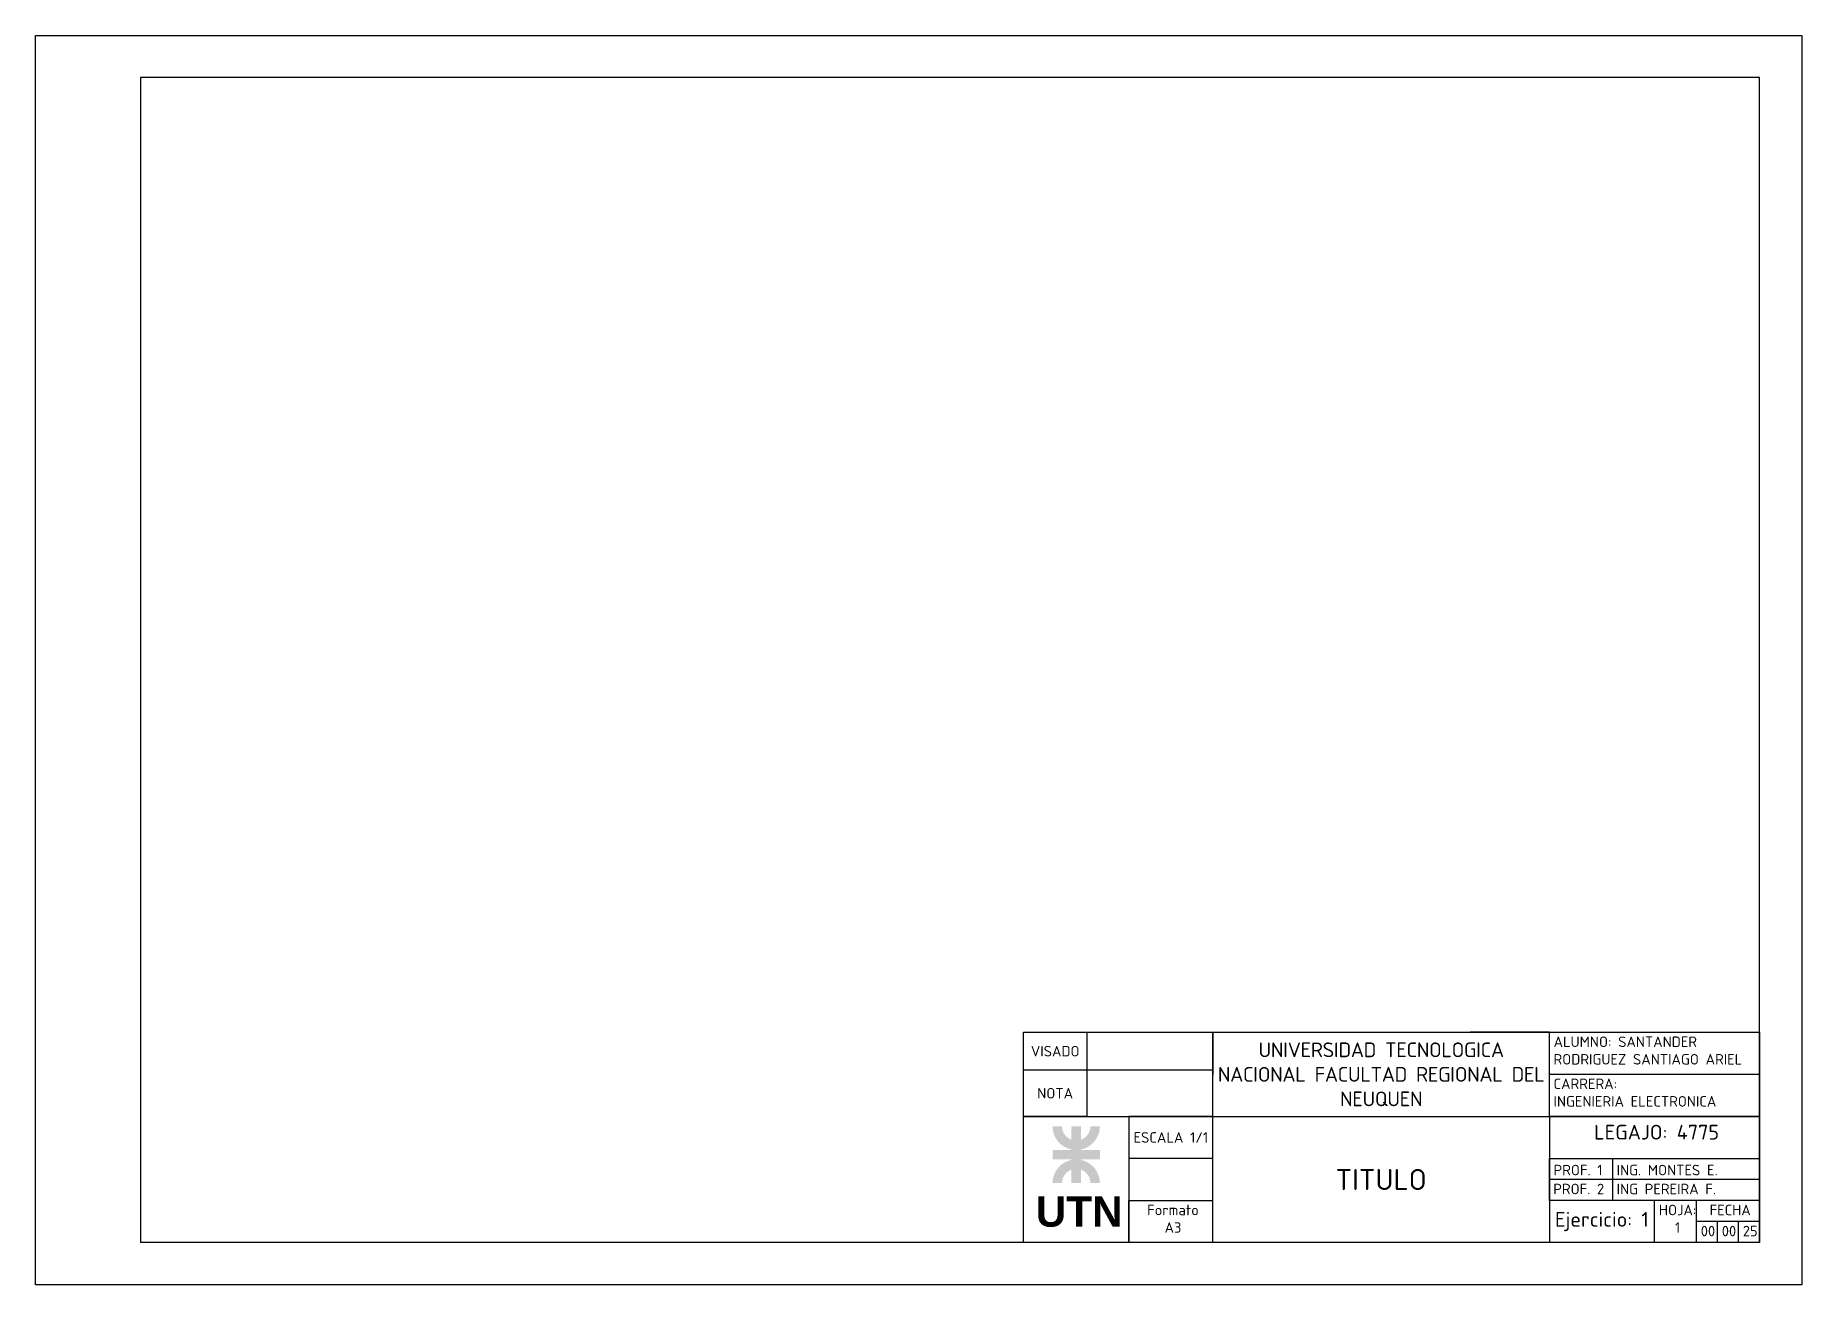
# Model space of a CAD drawing. Header units: millimetres. Extents: x 746 to 2867, y 1835 to 2998.
# Drawn here: x 2447.2 to 2867.2, y 1835 to 2132 of the extents above.
import ezdxf

# ---------------------------------------------------------------- set-up
doc = ezdxf.new("R2010")
doc.units = ezdxf.units.MM
doc.styles.add('Estilo1', font='isocpeur.ttf')
doc.styles.get("Standard").update_dxf_attribs({"font": 'arial.ttf'})

msp = doc.modelspace()

# ---------------------------------------------------------------- hatches: boundary and pattern name
h = msp.add_hatch(color=256)
h.dxf.hatch_style = 1
h.paths.add_polyline_path([(2700.28, 1867.06), (2695.78, 1867.06), (2695.78, 1867.17, 0.356394), (2700.28, 1872.68), (2698.03, 1872.68, -0.317837), (2695.78, 1869.5), (2695.78, 1872.68), (2693.53, 1872.68), (2693.53, 1869.5, -0.317837), (2691.28, 1872.68), (2689.03, 1872.68, 0.356394), (2693.53, 1867.17), (2693.53, 1867.06), (2689.03, 1867.06), (2689.03, 1864.81), (2693.53, 1864.81), (2693.53, 1864.69, 0.356394), (2689.03, 1859.18), (2691.28, 1859.18, -0.317837), (2693.53, 1862.37), (2693.53, 1859.18), (2695.78, 1859.18), (2695.78, 1862.37, -0.317837), (2698.03, 1859.18), (2700.28, 1859.18, 0.356394), (2695.78, 1864.69), (2695.78, 1864.81), (2700.28, 1864.81)])

# ---------------------------------------------------------------- linework, layer by layer
for p, q in [((2472.16, 2122.03), (2472.16, 1845.03)), ((2857.16, 2122.03), (2472.16, 2122.03)), ((2857.16, 1845.03), (2857.16, 2122.03)), ((2682.16, 1895.03), (2697.16, 1895.03)), ((2697.16, 1895.03), (2697.16, 1875.03)), ((2727.16, 1875.03), (2727.16, 1895.03)), ((2727.16, 1895.03), (2727.16, 1885.03)), ((2807.16, 1895.03), (2788.32, 1895.03)), ((2807.16, 1875.03), (2807.16, 1895.03)), ((2808.16, 1895.03), (2857.16, 1895.03)), ((2727.16, 1886.03), (2682.16, 1886.03)), ((2857.16, 1885.03), (2807.16, 1885.03)), ((2857.16, 1875.03), (2857.16, 1885.03)), ((2857.16, 1875.03), (2857.16, 1885.03)), ((2697.16, 1875.03), (2682.16, 1875.03)), ((2682.16, 1875.03), (2857.16, 1875.03)), ((2727.16, 1875.03), (2707.16, 1875.03)), ((2707.16, 1875.03), (2707.16, 1845.03)), ((2727.16, 1845.03), (2727.16, 1875.03)), ((2857.16, 1875.03), (2807.16, 1875.03)), ((2807.16, 1875.03), (2807.16, 1845.03)), ((2727.16, 1865.03), (2707.16, 1865.03)), ((2727.16, 1855.03), (2727.16, 1865.03)), ((2807.16, 1855.03), (2807.16, 1865.03)), ((2807.16, 1865.03), (2857.16, 1865.03)), ((2807.16, 1865.03), (2822.16, 1865.03)), ((2822.16, 1865.03), (2822.16, 1855.03)), ((2857.16, 1860.03), (2807.16, 1860.03)), ((2857.16, 1855.03), (2857.16, 1860.03)), ((2857.16, 1855.03), (2857.16, 1860.03)), ((2707.16, 1845.03), (2707.16, 1855.03)), ((2707.16, 1855.03), (2727.16, 1855.03)), ((2857.16, 1855.03), (2807.16, 1855.03)), ((2832.16, 1845.03), (2832.16, 1855.03)), ((2842.16, 1845.03), (2842.16, 1855.03)), ((2857.16, 1845.03), (2857.16, 1855.03)), ((2857.16, 1845.03), (2857.16, 1855.03)), ((2857.16, 1850.03), (2842.16, 1850.03)), ((2847.16, 1845.03), (2847.16, 1850.03)), ((2852.16, 1845.03), (2852.16, 1850.03)), ((2857.16, 1845.03), (2857.16, 1850.03)), ((2857.16, 1845.03), (2857.16, 1850.03)), ((2857.16, 1845.03), (2472.16, 1845.03)), ((2807.16, 1845.03), (2727.16, 1845.03)), ((2842.16, 1845.03), (2832.16, 1845.03)), ((2857.16, 1845.03), (2842.16, 1845.03))]:
    msp.add_line(p, q)
for points in [[(2447.16, 2132.03), (2867.16, 2132.03), (2867.16, 1835.03), (2447.16, 1835.03)], [(2682.16, 1895.03), (2857.16, 1895.03), (2857.16, 1845.03), (2682.16, 1845.03)]]:
    msp.add_lwpolyline(points, close=True)

# ---------------------------------------------------------------- texts
for s, width, gutter_width, insert, char_height, attachment_point in [('\\pxqc;{\\fISOCPEUR|b0|i0|c0|p34;VISADO}', 15, 12.5, (2689.66, 1890.53), 2.5, 5), ('\\pxqc;{\\fISOCPEUR|b0|i0|c0|p34;\\T0.97;UNIVERSIDAD TECNOLOGICA NACIONAL FACULTAD REGIONAL DEL NEUQUEN}', 80, 12.5, (2767.16, 1885.03), 3.5, 5), ('\\pxqc;{\\fISOCPEUR|b0|i0|c0|p34;NOTA}', 15, 12.5, (2689.66, 1880.53), 2.5, 5), ('\\pxqc;{\\fISOCPEUR|b0|i0|c0|p34;ESCALA 1/1}', 20, 12.5, (2717.16, 1870.03), 2.5, 5), ('{\\fISOCPEUR|b0|i0|c0|p34;PROF. 2}', 13, 17.5, (2808.09, 1859.03), 2.5, 1), ('{\\fArial|b1|i0|c0|p34;UTN}', 18.2593, 17.5, (2685.03, 1856.01), 7.2, 1), ('{\\fISOCPEUR|b0|i0|c0|p34;Ejercicio: 1}', 25, 12.5, (2819.66, 1850.03), 3.5, 5)]:
    msp.add_mtext_dynamic_manual_height_columns(s, width=width, gutter_width=gutter_width, heights=[0], dxfattribs=dict(insert=insert, char_height=char_height, attachment_point=attachment_point))
at = {"style": 'Estilo1'}
for s, insert, char_height, width, attachment_point in [('ALUMNO: SANTANDER RODRIGUEZ SANTIAGO ARIEL', (2808.16, 1894.03), 2.5, 49, 1), ('CARRERA: \\PINGENIERIA ELECTRONICA', (2808.16, 1884.03), 2.5, 49, 1), ('LEGAJO: 4775', (2832.66, 1871.28), 3.5, 49, 5), ('TITULO', (2767.16, 1860.03), 5, 80, 5), ('PROF. 1', (2808.16, 1863.53), 2.5, 14, 1), ('{\\H0.71429x;ING. MONTES E.}', (2823.16, 1863.53), 3.5, 34, 1), ('ING PEREIRA F.', (2823.16, 1859.03), 2.5, 34, 1), ('Formato\\PA3', (2717.66, 1850.7), 2.5, 19, 5), ('HOJA:\\P1', (2837.66, 1850.7), 2.5, 9, 5), ('FECHA', (2850.16, 1852.78), 2.5, 14, 5), ('00', (2843.16, 1849.03), 2.5, 4, 1), ('00', (2848.16, 1849.03), 2.5, 4, 1), ('25', (2853.16, 1849.03), 2.5, 4, 1)]:
    msp.add_mtext(s, dxfattribs=dict(at, insert=insert, char_height=char_height, width=width, attachment_point=attachment_point))

doc.saveas('drawing.dxf')
